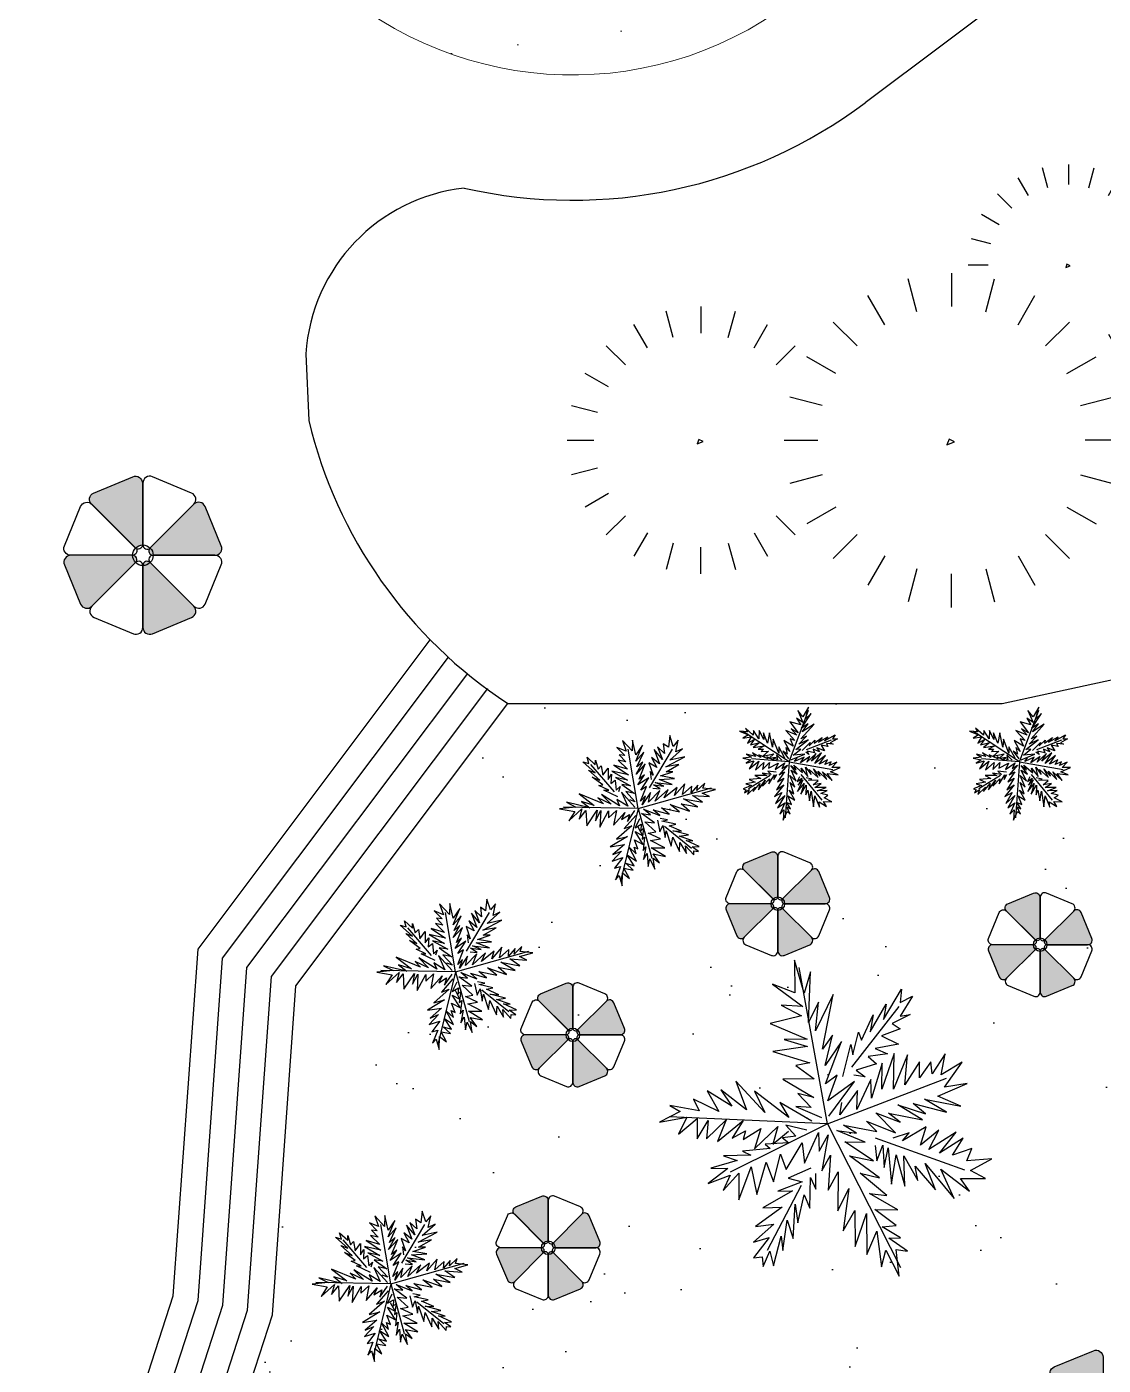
# Model space of a CAD drawing. Header units: millimetres. Extents: x 185 to 501, y 106 to 528.
# Drawn here: x 369.25 to 386.44, y 226.29 to 247.66 of the extents above; entities that cross this region are included whole.
import ezdxf

# ---------------------------------------------------------------- set-up
doc = ezdxf.new("R2010")
doc.units = ezdxf.units.MM
for name, color, linetype in [('arboles', 84, 'Continuous'), ('arena playa', 253, 'Continuous'), ('pavimento', 252, 'Continuous'), ('SITE_FURNISHINGS', 230, 'Continuous')]:
    doc.layers.add(name, color=color, linetype=linetype)
doc.layers.add('Paredes', color=141, linetype='Continuous', lineweight=9)
doc.styles.add('ATTR', font='romans.shx', dxfattribs={"width": 0.8, "height": 0.7})

# ---------------------------------------------------------------- blocks, each defined once
blk = doc.blocks.new('CLUMP1')
for p, q in [((885.4, 2257.375), (837.825, 2434.925)), ((1070.75, 2465.6), (1070.75, 2285.6)), ((1256.1, 2257.375), (1303.7, 2434.925)), ((711.55, 2187.775), (620.75, 2345.025)), ((1429.95, 2187.775), (1520.75, 2345.025)), ((562.975, 2073.4), (434.35, 2202)), ((1578.55, 2073.4), (1707.15, 2202)), ((448.45, 1924.875), (291.325, 2015.6)), ((1693.05, 1924.875), (1850.175, 2015.6)), ((374.4, 1752.2), (201.425, 1798.55)), ((1767.1, 1752.2), (1940.075, 1798.55)), ((170.75, 1565.6), (350.75, 1565.6)), ((1970.75, 1565.6), (1790.75, 1565.6)), ((20.75, 1490.6), (20.75, 1190.6)), ((-288.2, 1143.575), (-367.475, 1439.5)), ((329.7, 1143.575), (408.975, 1439.5)), ((1767.1, 1379.025), (1940.075, 1332.675)), ((-577.925, 1027.55), (-729.25, 1289.65)), ((619.425, 1027.55), (770.75, 1289.65)), ((1693.05, 1206.325), (1850.175, 1115.6)), ((-2476.4, 912.975), (-2539.825, 1149.725)), ((-2229.25, 1190.6), (-2229.25, 950.6)), ((-1982.1, 912.975), (-1918.65, 1149.725)), ((-2708.2, 820.15), (-2829.25, 1029.825)), ((-1750.3, 820.15), (-1629.25, 1029.825)), ((-825.575, 836.925), (-1039.9, 1051.275)), ((867.075, 836.925), (1081.4, 1051.275)), ((1578.55, 1057.825), (1707.15, 929.2)), ((1429.95, 943.45), (1520.75, 786.175)), ((-2906.3, 667.65), (-3077.775, 839.125)), ((-1552.2, 667.65), (-1380.725, 839.125)), ((-1016.4, 589.4), (-1278.3, 740.6)), ((1057.9, 589.4), (1319.8, 740.6)), ((-3058.975, 469.65), (-3268.475, 590.6)), ((-1139.825, 301.575), (-1428.125, 378.825)), ((1181.325, 301.575), (1469.625, 378.825)), ((-3157.725, 239.375), (-3388.35, 301.175)), ((-3429.25, -9.4), (-3189.25, -9.4)), ((-1479.25, -9.4), (-1179.25, -9.4)), ((1520.75, -9.4), (1220.75, -9.4)), ((-3157.725, -258.175), (-3388.35, -319.975)), ((-1139.825, -320.375), (-1428.125, -397.625)), ((1181.325, -320.375), (1469.625, -397.625)), ((-3058.975, -488.45), (-3268.475, -609.4)), ((-2906.3, -686.45), (-3077.775, -857.925)), ((-1552.2, -686.45), (-1380.725, -857.925)), ((-1016.4, -608.2), (-1278.3, -759.4)), ((1057.9, -608.2), (1319.8, -759.4)), ((-2708.2, -838.95), (-2829.25, -1048.625)), ((-1750.3, -838.95), (-1629.25, -1048.625)), ((-2476.4, -931.775), (-2539.825, -1168.5)), ((-1982.1, -931.775), (-1918.65, -1168.5)), ((-825.575, -855.725), (-1039.9, -1070.05)), ((867.075, -855.725), (1081.4, -1070.05)), ((-2229.25, -1209.4), (-2229.25, -969.4)), ((-577.925, -1046.35), (-729.25, -1308.425)), ((619.425, -1046.35), (770.75, -1308.425)), ((-288.2, -1162.375), (-367.475, -1458.275)), ((329.7, -1162.375), (408.975, -1458.275)), ((20.75, -1509.4), (20.75, -1209.4))]:
    blk.add_line(p, q)
for points in [[(1058.3, 1571.25), (1046.85, 1541.9), (1086.9, 1556.575)], [(0, 0), (-19.075, -48.9), (47.675, -24.45)], [(-2245.85, -1.875), (-2261.1, -41), (-2207.725, -21.425)]]:
    blk.add_lwpolyline(points, close=True)
at = {"style": 'ATTR', "width": 0.8, "flags": 9}
blk.add_attdef('ESTCODE', (0, 0), '', height=108, dxfattribs=at)

msp = doc.modelspace()

# ---------------------------------------------------------------- hatches: boundary and pattern name
for color, points in [(230, [(371.096, 240.372, 0.534511), (370.944, 240.474), (370.317, 240.214, 0.475071), (370.268, 240.051, -0.059116), (370.289, 240.035), (370.987, 239.337, -0.187719), (371.096, 239.385, 0.000562), (371.096, 239.385)]), (256, [(381.239, 234.415, 0.534511), (381.139, 234.482), (380.727, 234.311, 0.475071), (380.695, 234.203, -0.059116), (380.708, 234.193), (381.167, 233.734, -0.187719), (381.239, 233.765, 0.000562), (381.239, 233.765)]), (256, [(385.429, 233.761, 0.534511), (385.329, 233.828), (384.917, 233.657, 0.475071), (384.885, 233.549, -0.059116), (384.898, 233.539), (385.358, 233.08, -0.187719), (385.429, 233.111, 0.000562), (385.429, 233.111)]), (256, [(377.966, 232.322, 0.534511), (377.866, 232.389), (377.454, 232.218, 0.475071), (377.421, 232.111, -0.059116), (377.435, 232.1), (377.894, 231.641, -0.187719), (377.966, 231.673, 0.000562), (377.966, 231.673)]), (256, [(377.573, 228.921, 0.534511), (377.473, 228.988), (377.061, 228.817, 0.475071), (377.029, 228.71, -0.059116), (377.042, 228.699), (377.501, 228.24, -0.187719), (377.573, 228.272, 0.000562), (377.573, 228.272)]), (5, [(386.438, 226.419, 0.534511), (386.286, 226.52), (385.659, 226.261, 0.475071), (385.61, 226.097, -0.059116), (385.63, 226.081), (386.328, 225.383, -0.187719), (386.438, 225.431, 0.000562), (386.438, 225.431)])]:
    msp.add_hatch(color=color).paths.add_polyline_path(points)
h = msp.add_hatch(color=230)
edge = h.paths.add_edge_path()
edge.add_arc((371.268, 239.288), 0.0682, 135, 270)
edge.add_line((371.268, 239.22), (372.255, 239.22))
edge.add_arc((372.255, 239.33), 0.11, 270, 382.5)
edge.add_line((372.356, 239.372), (372.097, 239.999))
edge.add_arc((371.995, 239.957), 0.11, 22.5, 135)
edge.add_line((371.918, 240.035), (371.219, 239.337))
edge = h.paths.add_edge_path()
edge.add_arc((371.171, 239.056), 0.0682, 45, 180)
edge.add_line((371.103, 239.056), (371.103, 238.069))
edge.add_arc((371.213, 238.069), 0.11, 180, 292.5)
edge.add_line((371.255, 237.967), (371.882, 238.227))
edge.add_arc((371.84, 238.328), 0.11, 292.5, 405)
edge.add_line((371.918, 238.406), (371.219, 239.104))
edge = h.paths.add_edge_path()
edge.add_arc((370.211, 238.484), 0.11, 202.5, 315)
edge.add_line((370.289, 238.406), (370.987, 239.104))
edge.add_arc((370.939, 239.152), 0.0682, 315, 450)
edge.add_line((370.939, 239.22), (369.951, 239.22))
edge.add_arc((369.951, 239.11), 0.11, 90, 202.5)
edge.add_line((369.85, 239.068), (370.109, 238.442))
h = msp.add_hatch(color=256)
edge = h.paths.add_edge_path()
edge.add_arc((381.352, 233.702), 0.0448, 135, 270)
edge.add_line((381.352, 233.657), (382.002, 233.657))
edge.add_arc((382.002, 233.729), 0.0723, 270, 382.5)
edge.add_line((382.069, 233.757), (381.898, 234.169))
edge.add_arc((381.831, 234.142), 0.0723, 22.5, 135)
edge.add_line((381.78, 234.193), (381.321, 233.734))
edge = h.paths.add_edge_path()
edge.add_arc((381.289, 233.549), 0.0448, 45, 180)
edge.add_line((381.244, 233.549), (381.244, 232.899))
edge.add_arc((381.316, 232.899), 0.0723, 180, 292.5)
edge.add_line((381.344, 232.833), (381.756, 233.003))
edge.add_arc((381.729, 233.07), 0.0723, 292.5, 405)
edge.add_line((381.78, 233.121), (381.321, 233.581))
edge = h.paths.add_edge_path()
edge.add_arc((380.657, 233.173), 0.0723, 202.5, 315)
edge.add_line((380.708, 233.121), (381.167, 233.581))
edge.add_arc((381.136, 233.612), 0.0448, 315, 450)
edge.add_line((381.136, 233.657), (380.486, 233.657))
edge.add_arc((380.486, 233.585), 0.0723, 90, 202.5)
edge.add_line((380.42, 233.557), (380.59, 233.145))
h = msp.add_hatch(color=256)
edge = h.paths.add_edge_path()
edge.add_arc((385.542, 233.048), 0.0448, 135, 270)
edge.add_line((385.542, 233.003), (386.192, 233.003))
edge.add_arc((386.192, 233.075), 0.0723, 270, 382.5)
edge.add_line((386.259, 233.103), (386.088, 233.515))
edge.add_arc((386.021, 233.488), 0.0723, 22.5, 135)
edge.add_line((385.97, 233.539), (385.511, 233.08))
edge = h.paths.add_edge_path()
edge.add_arc((385.479, 232.895), 0.0448, 45, 180)
edge.add_line((385.434, 232.895), (385.434, 232.245))
edge.add_arc((385.506, 232.245), 0.0723, 180, 292.5)
edge.add_line((385.534, 232.179), (385.946, 232.349))
edge.add_arc((385.919, 232.416), 0.0723, 292.5, 405)
edge.add_line((385.97, 232.467), (385.511, 232.927))
edge = h.paths.add_edge_path()
edge.add_arc((384.847, 232.519), 0.0723, 202.5, 315)
edge.add_line((384.898, 232.467), (385.358, 232.927))
edge.add_arc((385.326, 232.958), 0.0448, 315, 450)
edge.add_line((385.326, 233.003), (384.676, 233.003))
edge.add_arc((384.676, 232.931), 0.0723, 90, 202.5)
edge.add_line((384.61, 232.903), (384.78, 232.491))
h = msp.add_hatch(color=256)
edge = h.paths.add_edge_path()
edge.add_arc((378.079, 231.609), 0.0448, 135, 270)
edge.add_line((378.079, 231.564), (378.728, 231.564))
edge.add_arc((378.728, 231.637), 0.0723, 270, 382.5)
edge.add_line((378.795, 231.664), (378.624, 232.077))
edge.add_arc((378.557, 232.049), 0.0723, 22.5, 135)
edge.add_line((378.506, 232.1), (378.047, 231.641))
edge = h.paths.add_edge_path()
edge.add_arc((378.015, 231.456), 0.0448, 45, 180)
edge.add_line((377.97, 231.456), (377.97, 230.807))
edge.add_arc((378.043, 230.807), 0.0723, 180, 292.5)
edge.add_line((378.07, 230.74), (378.483, 230.911))
edge.add_arc((378.455, 230.978), 0.0723, 292.5, 405)
edge.add_line((378.506, 231.029), (378.047, 231.488))
edge = h.paths.add_edge_path()
edge.add_arc((377.384, 231.08), 0.0723, 202.5, 315)
edge.add_line((377.435, 231.029), (377.894, 231.488))
edge.add_arc((377.862, 231.52), 0.0448, 315, 450)
edge.add_line((377.862, 231.564), (377.213, 231.564))
edge.add_arc((377.213, 231.492), 0.0723, 90, 202.5)
edge.add_line((377.146, 231.464), (377.317, 231.052))
h = msp.add_hatch(color=256)
edge = h.paths.add_edge_path()
edge.add_arc((377.686, 228.209), 0.0448, 135, 270)
edge.add_line((377.686, 228.164), (378.335, 228.164))
edge.add_arc((378.335, 228.236), 0.0723, 270, 382.5)
edge.add_line((378.402, 228.264), (378.231, 228.676))
edge.add_arc((378.165, 228.648), 0.0723, 22.5, 135)
edge.add_line((378.113, 228.699), (377.654, 228.24))
edge = h.paths.add_edge_path()
edge.add_arc((377.622, 228.055), 0.0448, 45, 180)
edge.add_line((377.578, 228.055), (377.578, 227.406))
edge.add_arc((377.65, 227.406), 0.0723, 180, 292.5)
edge.add_line((377.678, 227.339), (378.09, 227.51))
edge.add_arc((378.062, 227.577), 0.0723, 292.5, 405)
edge.add_line((378.113, 227.628), (377.654, 228.087))
edge = h.paths.add_edge_path()
edge.add_arc((376.991, 227.679), 0.0723, 202.5, 315)
edge.add_line((377.042, 227.628), (377.501, 228.087))
edge.add_arc((377.469, 228.119), 0.0448, 315, 450)
edge.add_line((377.469, 228.164), (376.82, 228.164))
edge.add_arc((376.82, 228.091), 0.0723, 90, 202.5)
edge.add_line((376.753, 228.064), (376.924, 227.651))
at = {"layer": 'arena playa'}
h = msp.add_hatch(dxfattribs=at)
h.set_pattern_fill('AR-SAND', color=256, scale=0.07, style=0)
h.set_pattern_definition([(37.5, (-1998.5492, 57.1), (-0.1120022, 3.4258927), [0, -2.70256, 0, -3.0226, 0, -2.88925]), (7.5, (-1998.5492, 57.1), (3.146663, 5.017776), [0, -1.45796, 0, -2.43586, 0, -0.93345]), (327.5, (-2000.7362, 57.1), (5.5369466, 0.0100603), [0, -0.889, 0, -3.2004, 0, -4.1783]), (317.5, (-2000.736, 57.1), (5.344895, 1.560505), [0, -0.4445, 0, -2.09804, 0, -2.4003])])
h.paths.add_polyline_path([(384.825, 236.855), (376.93, 236.855), (373.547, 232.348), (373.171, 227.091), (370.915, 220.143), (374.675, 215.449), (378.998, 203.807), (384.638, 202.117), (392.345, 206.248), (394.6, 210.942), (399.112, 213.383), (408.323, 211.881), (415.09, 216.012), (416.782, 220.143), (412.082, 227.278), (410.767, 232.724), (410.579, 238.732), (405.691, 245.868), (397.796, 247.558), (391.969, 245.68), (391.781, 238.357)])
at = {"layer": 'Paredes'}
h = msp.add_hatch(dxfattribs=at)
h.set_pattern_fill('AR-SAND', color=256, scale=0.08, style=0)
h.set_pattern_definition([(37.5, (-1937.9465, 84.6386), (-0.1280025, 3.915306), [0, -3.08864, 0, -3.4544, 0, -3.302]), (7.5, (-1937.9465, 84.6386), (3.596186, 5.734601), [0, -1.66624, 0, -2.78384, 0, -1.0668]), (327.5, (-1940.446, 84.6386), (6.327939, 0.0114975), [0, -1.016, 0, -3.6576, 0, -4.7752]), (317.5, (-1940.446, 84.6386), (6.108452, 1.783435), [0, -0.508, 0, -2.39776, 0, -2.7432])])
edge = h.paths.add_edge_path()
edge.add_arc((377.964, 252.689), 5.8, 143.1271, 306.8394)
edge.add_line((381.442, 248.047), (389.397, 254.007))
edge.add_line((389.397, 254.007), (387.627, 256.37))
edge.add_line((387.627, 256.37), (386.826, 255.77))
edge.add_line((386.826, 255.77), (386.227, 256.57))
edge.add_line((386.227, 256.57), (387.027, 257.17))
edge.add_line((387.027, 257.17), (386.727, 257.57))
edge.add_line((386.727, 257.57), (385.927, 256.971))
edge.add_line((385.927, 256.971), (385.327, 257.771))
edge.add_line((385.327, 257.771), (388.529, 260.169))
edge.add_line((388.529, 260.169), (388.016, 260.853))
edge.add_spline(control_points=[(388.016, 260.853), (387.996, 260.832), (387.976, 260.81), (387.792, 260.618), (387.613, 260.453), (387.312, 260.227), (387.206, 260.156), (386.984, 260.023), (386.864, 259.96), (386.607, 259.846), (386.473, 259.798), (386.328, 259.751), (386.31, 259.745), (386.293, 259.74)], knot_values=[0.417134, 0.417134, 0.417134, 0.417134, 0.489921, 0.489921, 1.064753, 1.064753, 1.35217, 1.35217, 1.639586, 1.639586, 1.972838, 1.972838, 2.017805, 2.017805, 2.017805, 2.017805], degree=3, periodic=0)
edge.add_line((386.293, 259.74), (384.519, 258.41))
edge.add_line((384.519, 258.41), (383.919, 259.211))
edge.add_line((383.919, 259.211), (384.651, 259.759))
edge.add_arc((385.413, 261.019), 1.472, 170.4882, 238.8353, ccw=False)
edge.add_line((383.961, 261.262), (383.13, 262.372))
edge.add_line((383.13, 262.372), (382.33, 261.772))
edge.add_line((382.33, 261.772), (381.13, 263.373))
edge.add_line((381.13, 263.373), (381.931, 263.973))
edge.add_line((381.931, 263.973), (379.261, 267.536))
edge.add_line((379.261, 267.536), (373.689, 263.361))
edge.add_arc((376.496, 259.614), 4.682, 126.8394, 227.3545)

# ---------------------------------------------------------------- linework, layer by layer
at = {"layer": 'arboles', "linetype": 'Continuous'}
for p, q in [((381.425, 235.923), (381.735, 236.747)), ((385.102, 235.923), (385.413, 236.747)), ((381.425, 235.923), (380.69, 236.407)), ((385.102, 235.923), (384.367, 236.407)), ((381.702, 236.122), (382.102, 236.276)), ((385.379, 236.122), (385.779, 236.276)), ((379.016, 235.178), (378.855, 236.126)), ((379.192, 235.509), (379.56, 236.124)), ((381.425, 235.923), (380.822, 235.969)), ((381.425, 235.923), (381.362, 235.029)), ((381.425, 235.923), (382.123, 235.799)), ((385.102, 235.923), (384.499, 235.969)), ((385.102, 235.923), (385.039, 235.029)), ((385.102, 235.923), (385.8, 235.799)), ((378.635, 235.442), (378.255, 235.882)), ((381.611, 235.719), (381.946, 235.311)), ((385.288, 235.719), (385.624, 235.311)), ((379.016, 235.178), (380.187, 235.506)), ((381.123, 235.703), (380.775, 235.491)), ((384.8, 235.703), (384.452, 235.491)), ((379.016, 235.178), (377.821, 235.198)), ((379.016, 235.178), (378.733, 234.018)), ((379.016, 235.178), (379.232, 234.387)), ((379.435, 234.893), (379.866, 234.545)), ((376.097, 232.569), (375.936, 233.517)), ((376.272, 232.9), (376.64, 233.515)), ((375.715, 232.832), (375.335, 233.273)), ((376.097, 232.569), (377.267, 232.897)), ((376.097, 232.569), (374.901, 232.589)), ((376.097, 232.569), (375.814, 231.408)), ((376.097, 232.569), (376.313, 231.777)), ((382.036, 230.145), (381.584, 232.637)), ((376.515, 232.283), (376.946, 231.936)), ((382.426, 231.046), (383.184, 232.018)), ((382.036, 230.145), (383.94, 230.872)), ((382.036, 230.145), (379.508, 230.253)), ((382.036, 230.145), (380.481, 229.369)), ((382.036, 230.145), (383.203, 227.849)), ((382.797, 229.917), (384.227, 229.407)), ((381.616, 229.157), (381.072, 228.119)), ((375.062, 227.587), (374.901, 228.536)), ((375.238, 227.918), (375.606, 228.533)), ((374.681, 227.851), (374.301, 228.292)), ((375.062, 227.587), (376.233, 227.916)), ((375.062, 227.587), (373.867, 227.608)), ((375.062, 227.587), (374.779, 226.427)), ((375.062, 227.587), (375.278, 226.796)), ((375.481, 227.302), (375.911, 226.954))]:
    msp.add_line(p, q, dxfattribs=at)
at = {"layer": 'arboles', "linetype": 'Continuous', "flags": 128}
for points in [[(381.453, 235.955), (381.674, 236.046), (381.491, 236.031), (381.609, 236.127), (381.529, 236.119), (381.726, 236.275), (381.579, 236.207), (381.702, 236.33), (381.614, 236.292), (381.822, 236.522), (381.633, 236.399), (381.729, 236.527), (381.623, 236.459), (381.778, 236.695), (381.686, 236.61), (381.734, 236.796), (381.642, 236.639), (381.562, 236.744), (381.642, 236.55), (381.541, 236.62), (381.609, 236.511), (381.437, 236.563), (381.57, 236.383), (381.458, 236.448), (381.549, 236.347), (381.37, 236.423), (381.515, 236.262), (381.439, 236.291), (381.489, 236.174), (381.338, 236.262), (381.434, 236.087), (381.37, 236.152), (381.393, 236.046), (381.323, 236.095), (381.414, 235.969)], [(385.131, 235.955), (385.351, 236.046), (385.168, 236.031), (385.287, 236.127), (385.206, 236.119), (385.403, 236.275), (385.257, 236.207), (385.379, 236.33), (385.291, 236.292), (385.499, 236.522), (385.31, 236.399), (385.406, 236.527), (385.301, 236.459), (385.455, 236.695), (385.364, 236.61), (385.411, 236.796), (385.32, 236.639), (385.239, 236.744), (385.32, 236.55), (385.219, 236.62), (385.287, 236.511), (385.115, 236.563), (385.247, 236.383), (385.135, 236.448), (385.227, 236.347), (385.047, 236.423), (385.192, 236.262), (385.117, 236.291), (385.167, 236.174), (385.016, 236.262), (385.112, 236.087), (385.047, 236.152), (385.071, 236.046), (385, 236.095), (385.091, 235.969)], [(381.357, 235.979), (381.258, 236.16), (381.258, 236.062), (381.17, 236.286), (381.159, 236.155), (381.11, 236.387), (381.078, 236.22), (381.014, 236.388), (381.019, 236.28), (380.945, 236.423), (380.941, 236.291), (380.856, 236.423), (380.85, 236.35), (380.726, 236.459), (380.757, 236.402), (380.63, 236.41), (380.773, 236.355), (380.685, 236.298), (380.819, 236.319), (380.76, 236.223), (380.866, 236.278), (380.806, 236.196), (380.954, 236.231), (380.85, 236.152), (381.031, 236.179), (380.929, 236.127), (381.014, 236.124), (380.978, 236.087), (381.094, 236.091), (381.006, 236.012), (381.181, 236.051), (381.105, 235.982), (381.217, 235.999)], [(381.633, 236.103), (381.762, 236.232), (381.743, 236.179), (381.834, 236.27), (381.825, 236.223), (381.954, 236.311), (381.891, 236.239), (382.045, 236.324), (381.99, 236.259), (382.162, 236.352), (382.118, 236.292), (382.195, 236.287), (382.078, 236.228), (382.13, 236.207), (382.019, 236.215), (382.042, 236.166), (381.934, 236.187), (381.99, 236.098), (381.866, 236.144), (381.91, 236.084), (381.811, 236.127), (381.83, 236.067), (381.713, 236.095), (381.738, 236.039), (381.689, 236.078)], [(385.035, 235.979), (384.935, 236.16), (384.935, 236.062), (384.847, 236.286), (384.836, 236.155), (384.787, 236.387), (384.756, 236.22), (384.691, 236.388), (384.696, 236.28), (384.622, 236.423), (384.619, 236.291), (384.534, 236.423), (384.528, 236.35), (384.403, 236.459), (384.435, 236.402), (384.307, 236.41), (384.45, 236.355), (384.362, 236.298), (384.496, 236.319), (384.438, 236.223), (384.543, 236.278), (384.483, 236.196), (384.631, 236.231), (384.528, 236.152), (384.709, 236.179), (384.606, 236.127), (384.691, 236.124), (384.655, 236.087), (384.772, 236.091), (384.683, 236.012), (384.858, 236.051), (384.783, 235.982), (384.894, 235.999)], [(385.31, 236.103), (385.439, 236.232), (385.42, 236.179), (385.512, 236.27), (385.502, 236.223), (385.631, 236.311), (385.568, 236.239), (385.723, 236.324), (385.668, 236.259), (385.839, 236.352), (385.795, 236.292), (385.872, 236.287), (385.756, 236.228), (385.808, 236.207), (385.696, 236.215), (385.72, 236.166), (385.611, 236.187), (385.668, 236.098), (385.543, 236.144), (385.587, 236.084), (385.488, 236.127), (385.507, 236.067), (385.391, 236.095), (385.416, 236.039), (385.367, 236.078)], [(379.035, 235.015), (378.965, 234.868), (379.063, 234.925), (379.055, 234.825), (379.1, 234.864), (379.077, 234.687), (379.116, 234.719), (379.093, 234.509), (379.137, 234.566), (379.1, 234.362), (379.155, 234.457), (379.174, 234.25), (379.2, 234.375), (379.282, 234.209), (379.254, 234.383), (379.356, 234.308), (379.253, 234.451), (379.448, 234.412), (379.223, 234.551), (379.437, 234.551), (379.211, 234.667), (379.368, 234.694), (379.174, 234.786), (379.294, 234.806), (379.121, 234.964), (379.276, 234.951), (379.068, 235.1), (379.208, 235.077), (379.101, 235.168), (379.357, 235.067), (379.255, 235.155), (379.509, 235.085), (379.387, 235.186), (379.676, 235.126), (379.526, 235.241), (379.831, 235.136), (379.699, 235.252), (379.966, 235.203), (379.738, 235.334), (380.042, 235.277), (379.883, 235.386), (380.155, 235.368), (380.037, 235.423), (380.25, 235.483), (380.048, 235.502), (380.076, 235.582), (379.953, 235.463), (379.967, 235.55), (379.86, 235.43), (379.87, 235.536), (379.72, 235.403), (379.757, 235.573), (379.595, 235.385), (379.634, 235.511), (379.429, 235.347), (379.494, 235.483), (379.287, 235.294), (379.358, 235.464), (379.177, 235.279), (379.208, 235.431), (379.08, 235.238), (379.13, 235.378), (379.05, 235.295), (379.145, 235.531), (379.056, 235.47), (379.183, 235.667), (379.008, 235.553), (379.113, 235.717), (379.029, 235.646), (379.127, 235.888), (378.98, 235.726), (379.087, 235.917), (378.994, 235.84), (379.105, 236.075), (378.977, 235.932), (379.083, 236.189), (378.976, 236.036), (378.924, 236.271), (378.918, 236.097), (378.761, 236.265), (378.822, 236.092), (378.674, 236.152), (378.801, 236.025), (378.711, 236.034), (378.814, 235.925), (378.694, 235.949), (378.842, 235.808), (378.624, 235.871), (378.859, 235.717), (378.595, 235.775), (378.842, 235.631), (378.65, 235.672), (378.892, 235.541), (378.753, 235.563), (378.955, 235.418), (378.816, 235.45), (378.968, 235.284), (378.88, 235.316)], [(379.247, 235.5), (379.363, 235.489), (379.257, 235.555), (379.424, 235.533), (379.285, 235.592), (379.558, 235.563), (379.347, 235.64), (379.593, 235.657), (379.368, 235.697), (379.569, 235.762), (379.459, 235.764), (379.665, 235.88), (379.454, 235.843), (379.757, 236.004), (379.52, 235.949), (379.723, 236.13), (379.616, 236.081), (379.654, 236.267), (379.574, 236.168), (379.519, 236.341), (379.497, 236.154), (379.413, 236.21), (379.434, 236.056), (379.322, 236.16), (379.4, 235.962), (379.269, 236.118), (379.355, 235.89), (379.227, 235.994), (379.312, 235.833), (379.185, 235.904), (379.252, 235.708), (379.204, 235.768), (379.22, 235.64)], [(378.691, 235.362), (378.467, 235.468), (378.544, 235.468), (378.385, 235.543), (378.45, 235.553), (378.278, 235.677), (378.4, 235.63), (378.221, 235.788), (378.328, 235.747), (378.131, 235.924), (378.228, 235.895), (378.199, 235.996), (378.328, 235.874), (378.331, 235.95), (378.372, 235.804), (378.423, 235.856), (378.447, 235.708), (378.534, 235.821), (378.532, 235.641), (378.588, 235.725), (378.579, 235.578), (378.647, 235.63), (378.664, 235.468), (378.725, 235.526), (378.697, 235.446)], [(381.307, 235.95), (381.222, 236.035), (381.238, 235.954), (381.17, 235.984), (381.186, 235.943), (381.069, 236.002), (381.082, 235.968), (380.941, 236.035), (380.97, 235.991), (380.838, 236.067), (380.89, 236.006), (380.741, 236.043), (380.822, 235.995), (380.686, 235.979), (380.814, 235.955), (380.737, 235.903), (380.861, 235.939), (380.786, 235.813), (380.938, 235.935), (380.885, 235.787), (381.022, 235.914), (381.001, 235.799), (381.113, 235.911), (381.097, 235.823), (381.25, 235.903), (381.203, 235.799), (381.357, 235.906), (381.307, 235.815), (381.397, 235.867), (381.263, 235.714), (381.349, 235.763), (381.238, 235.604), (381.338, 235.664), (381.225, 235.478), (381.341, 235.554), (381.193, 235.368), (381.307, 235.431), (381.206, 235.258), (381.354, 235.384), (381.239, 235.187), (381.354, 235.27), (381.274, 235.086), (381.341, 235.154), (381.33, 234.991), (381.393, 235.127), (381.442, 235.088), (381.39, 235.202), (381.447, 235.171), (381.39, 235.275), (381.461, 235.242), (381.406, 235.379), (381.515, 235.311), (381.425, 235.47), (381.502, 235.412), (381.439, 235.595), (381.518, 235.516), (381.438, 235.706), (381.538, 235.615), (381.455, 235.787), (381.552, 235.727), (381.45, 235.864), (381.535, 235.795), (381.497, 235.87), (381.637, 235.746), (381.617, 235.823), (381.723, 235.686), (381.686, 235.835), (381.774, 235.722), (381.746, 235.798), (381.889, 235.67), (381.814, 235.812), (381.919, 235.691), (381.889, 235.774), (382.025, 235.639), (381.957, 235.763), (382.11, 235.626), (382.03, 235.738), (382.206, 235.716), (382.086, 235.763), (382.242, 235.831), (382.107, 235.831), (382.185, 235.919), (382.066, 235.862), (382.094, 235.922), (381.993, 235.878), (382.039, 235.955), (381.905, 235.887), (382.003, 236.023), (381.837, 235.898), (381.943, 236.067), (381.782, 235.932), (381.858, 236.054), (381.707, 235.919), (381.757, 236.01), (381.606, 235.906), (381.663, 235.995), (381.51, 235.93), (381.554, 235.984)], [(384.984, 235.95), (384.899, 236.035), (384.915, 235.954), (384.847, 235.984), (384.863, 235.943), (384.746, 236.002), (384.759, 235.968), (384.619, 236.035), (384.647, 235.991), (384.515, 236.067), (384.567, 236.006), (384.419, 236.043), (384.499, 235.995), (384.364, 235.979), (384.491, 235.955), (384.414, 235.903), (384.539, 235.939), (384.463, 235.813), (384.616, 235.935), (384.562, 235.787), (384.699, 235.914), (384.679, 235.799), (384.791, 235.911), (384.775, 235.823), (384.928, 235.903), (384.88, 235.799), (385.035, 235.906), (384.984, 235.815), (385.074, 235.867), (384.94, 235.714), (385.027, 235.763), (384.915, 235.604), (385.016, 235.664), (384.902, 235.478), (385.019, 235.554), (384.871, 235.368), (384.984, 235.431), (384.883, 235.258), (385.031, 235.384), (384.917, 235.187), (385.031, 235.27), (384.951, 235.086), (385.019, 235.154), (385.008, 234.991), (385.071, 235.127), (385.12, 235.088), (385.068, 235.202), (385.124, 235.171), (385.068, 235.275), (385.139, 235.242), (385.083, 235.379), (385.192, 235.311), (385.102, 235.47), (385.18, 235.412), (385.117, 235.595), (385.195, 235.516), (385.115, 235.706), (385.216, 235.615), (385.132, 235.787), (385.23, 235.727), (385.128, 235.864), (385.213, 235.795), (385.175, 235.87), (385.315, 235.746), (385.294, 235.823), (385.4, 235.686), (385.364, 235.835), (385.452, 235.722), (385.424, 235.798), (385.567, 235.67), (385.491, 235.812), (385.597, 235.691), (385.567, 235.774), (385.702, 235.639), (385.635, 235.763), (385.787, 235.626), (385.707, 235.738), (385.883, 235.716), (385.764, 235.763), (385.92, 235.831), (385.784, 235.831), (385.863, 235.919), (385.743, 235.862), (385.772, 235.922), (385.671, 235.878), (385.716, 235.955), (385.583, 235.887), (385.68, 236.023), (385.515, 235.898), (385.62, 236.067), (385.46, 235.932), (385.535, 236.054), (385.384, 235.919), (385.435, 236.01), (385.283, 235.906), (385.34, 235.995), (385.187, 235.93), (385.231, 235.984)], [(381.219, 235.758), (381.082, 235.776), (381.138, 235.719), (380.995, 235.743), (381.066, 235.703), (380.877, 235.706), (380.97, 235.654), (380.787, 235.639), (380.882, 235.598), (380.734, 235.569), (380.822, 235.547), (380.69, 235.494), (380.734, 235.475), (380.71, 235.426), (380.786, 235.48), (380.762, 235.399), (380.882, 235.519), (380.85, 235.447), (380.957, 235.579), (380.934, 235.473), (381.041, 235.631), (381.001, 235.535), (381.11, 235.65), (381.101, 235.571), (381.19, 235.714), (381.182, 235.643), (381.227, 235.719)], [(384.896, 235.758), (384.759, 235.776), (384.816, 235.719), (384.672, 235.743), (384.743, 235.703), (384.554, 235.706), (384.647, 235.654), (384.465, 235.639), (384.559, 235.598), (384.411, 235.569), (384.499, 235.547), (384.367, 235.494), (384.411, 235.475), (384.387, 235.426), (384.463, 235.48), (384.439, 235.399), (384.559, 235.519), (384.528, 235.447), (384.635, 235.579), (384.611, 235.473), (384.718, 235.631), (384.679, 235.535), (384.787, 235.65), (384.778, 235.571), (384.868, 235.714), (384.86, 235.643), (384.904, 235.719)], [(381.59, 235.683), (381.554, 235.606), (381.626, 235.662), (381.57, 235.552), (381.645, 235.634), (381.557, 235.451), (381.663, 235.579), (381.614, 235.404), (381.697, 235.55), (381.693, 235.395), (381.721, 235.47), (381.751, 235.299), (381.778, 235.454), (381.814, 235.204), (381.834, 235.382), (381.91, 235.196), (381.902, 235.283), (382.022, 235.21), (381.973, 235.291), (382.107, 235.286), (381.982, 235.347), (382.042, 235.391), (381.93, 235.415), (382.03, 235.467), (381.874, 235.462), (382.014, 235.514), (381.834, 235.511), (381.938, 235.574), (381.806, 235.555), (381.886, 235.626), (381.734, 235.628), (381.787, 235.647), (381.694, 235.667)], [(385.268, 235.683), (385.231, 235.606), (385.304, 235.662), (385.247, 235.552), (385.323, 235.634), (385.235, 235.451), (385.34, 235.579), (385.291, 235.404), (385.375, 235.55), (385.37, 235.395), (385.398, 235.47), (385.428, 235.299), (385.455, 235.454), (385.491, 235.204), (385.512, 235.382), (385.587, 235.196), (385.579, 235.283), (385.699, 235.21), (385.65, 235.291), (385.784, 235.286), (385.66, 235.347), (385.72, 235.391), (385.608, 235.415), (385.707, 235.467), (385.551, 235.462), (385.691, 235.514), (385.512, 235.511), (385.616, 235.574), (385.483, 235.555), (385.564, 235.626), (385.411, 235.628), (385.465, 235.647), (385.372, 235.667)], [(378.962, 235.2), (378.745, 235.44), (378.848, 235.214), (378.671, 235.321), (378.718, 235.222), (378.429, 235.402), (378.582, 235.246), (378.369, 235.347), (378.458, 235.251), (378.069, 235.412), (378.313, 235.227), (378.106, 235.291), (378.24, 235.187), (377.868, 235.276), (378.018, 235.199), (377.759, 235.174), (378.002, 235.129), (377.904, 234.978), (378.115, 235.17), (378.073, 235.009), (378.18, 235.145), (378.192, 234.902), (378.361, 235.153), (378.33, 234.981), (378.417, 235.144), (378.402, 234.88), (378.542, 235.138), (378.54, 235.029), (378.666, 235.146), (378.622, 234.913), (378.802, 235.115), (378.749, 235.003), (378.873, 235.082), (378.843, 234.969), (378.962, 235.143)], [(378.976, 235.066), (378.79, 234.857), (378.914, 234.902), (378.669, 234.687), (378.841, 234.732), (378.567, 234.564), (378.795, 234.6), (378.609, 234.441), (378.746, 234.496), (378.597, 234.336), (378.767, 234.393), (378.637, 234.224), (378.732, 234.249), (378.65, 234.04), (378.708, 234.106), (378.757, 233.94), (378.762, 234.148), (378.874, 234.061), (378.787, 234.223), (378.936, 234.192), (378.818, 234.302), (378.95, 234.263), (378.838, 234.436), (378.986, 234.339), (378.869, 234.559), (378.982, 234.452), (378.947, 234.562), (379.01, 234.532), (378.953, 234.679), (379.094, 234.603), (378.964, 234.808), (379.087, 234.743), (379.014, 234.878)], [(379.321, 234.99), (379.361, 234.807), (379.408, 234.905), (379.443, 234.712), (379.461, 234.82), (379.543, 234.577), (379.567, 234.72), (379.671, 234.493), (379.68, 234.633), (379.784, 234.457), (379.772, 234.579), (379.9, 234.435), (379.904, 234.5), (379.978, 234.492), (379.875, 234.564), (379.988, 234.571), (379.78, 234.669), (379.887, 234.662), (379.669, 234.738), (379.815, 234.756), (379.565, 234.821), (379.706, 234.815), (379.509, 234.901), (379.614, 234.925), (379.39, 234.974), (379.484, 234.996), (379.367, 235.018)], [(376.115, 232.406), (376.045, 232.258), (376.143, 232.316), (376.136, 232.215), (376.181, 232.254), (376.157, 232.078), (376.196, 232.11), (376.173, 231.9), (376.217, 231.956), (376.181, 231.753), (376.235, 231.847), (376.255, 231.641), (376.28, 231.766), (376.362, 231.6), (376.334, 231.774), (376.436, 231.699), (376.333, 231.841), (376.528, 231.802), (376.304, 231.942), (376.517, 231.941), (376.292, 232.058), (376.448, 232.084), (376.254, 232.176), (376.374, 232.196), (376.201, 232.355), (376.356, 232.342), (376.148, 232.49), (376.288, 232.467), (376.181, 232.558), (376.437, 232.457), (376.335, 232.546), (376.59, 232.475), (376.467, 232.577), (376.756, 232.517), (376.606, 232.631), (376.911, 232.527), (376.779, 232.643), (377.047, 232.593), (376.818, 232.725), (377.122, 232.668), (376.963, 232.777), (377.235, 232.758), (377.118, 232.814), (377.33, 232.874), (377.128, 232.893), (377.156, 232.973), (377.033, 232.854), (377.047, 232.941), (376.94, 232.821), (376.95, 232.927), (376.8, 232.793), (376.837, 232.963), (376.675, 232.776), (376.714, 232.901), (376.51, 232.737), (376.574, 232.874), (376.367, 232.684), (376.438, 232.855), (376.257, 232.67), (376.289, 232.822), (376.16, 232.628), (376.21, 232.769), (376.131, 232.686), (376.226, 232.922), (376.136, 232.86), (376.263, 233.058), (376.089, 232.943), (376.193, 233.108), (376.11, 233.037), (376.207, 233.278), (376.061, 233.117), (376.167, 233.307), (376.074, 233.231), (376.186, 233.466), (376.058, 233.322), (376.163, 233.58), (376.057, 233.426), (376.004, 233.662), (375.999, 233.487), (375.841, 233.655), (375.903, 233.482), (375.754, 233.543), (375.881, 233.416), (375.792, 233.425), (375.894, 233.316), (375.775, 233.339), (375.922, 233.199), (375.705, 233.262), (375.939, 233.107), (375.676, 233.165), (375.922, 233.022), (375.731, 233.062), (375.973, 232.931), (375.833, 232.954), (376.035, 232.808), (375.896, 232.84), (376.049, 232.674), (375.96, 232.706)], [(376.328, 232.89), (376.443, 232.879), (376.337, 232.946), (376.504, 232.924), (376.365, 232.983), (376.639, 232.954), (376.427, 233.03), (376.673, 233.048), (376.448, 233.087), (376.649, 233.153), (376.54, 233.154), (376.745, 233.271), (376.534, 233.234), (376.837, 233.395), (376.601, 233.339), (376.803, 233.521), (376.696, 233.471), (376.734, 233.657), (376.654, 233.558), (376.599, 233.731), (376.577, 233.544), (376.494, 233.601), (376.514, 233.447), (376.403, 233.55), (376.48, 233.353), (376.35, 233.508), (376.436, 233.28), (376.308, 233.384), (376.392, 233.224), (376.265, 233.294), (376.333, 233.098), (376.284, 233.158), (376.3, 233.03)], [(375.771, 232.752), (375.547, 232.858), (375.624, 232.859), (375.466, 232.934), (375.53, 232.943), (375.359, 233.068), (375.48, 233.02), (375.301, 233.179), (375.409, 233.138), (375.211, 233.315), (375.308, 233.286), (375.279, 233.386), (375.409, 233.265), (375.411, 233.341), (375.452, 233.194), (375.504, 233.247), (375.527, 233.098), (375.614, 233.211), (375.612, 233.031), (375.669, 233.115), (375.66, 232.969), (375.727, 233.02), (375.744, 232.859), (375.805, 232.917), (375.777, 232.836)], [(376.042, 232.591), (375.825, 232.831), (375.928, 232.604), (375.752, 232.711), (375.798, 232.612), (375.509, 232.793), (375.663, 232.636), (375.45, 232.737), (375.538, 232.642), (375.15, 232.802), (375.393, 232.617), (375.186, 232.682), (375.321, 232.578), (374.948, 232.667), (375.099, 232.589), (374.84, 232.565), (375.083, 232.52), (374.984, 232.369), (375.195, 232.56), (375.153, 232.4), (375.261, 232.536), (375.273, 232.293), (375.442, 232.544), (375.41, 232.371), (375.497, 232.534), (375.483, 232.27), (375.622, 232.529), (375.62, 232.419), (375.746, 232.537), (375.702, 232.303), (375.882, 232.506), (375.829, 232.394), (375.953, 232.472), (375.923, 232.359), (376.042, 232.534)], [(382.059, 230.267), (382.468, 230.818), (382.041, 230.509), (382.19, 230.921), (382.004, 230.783), (382.259, 231.458), (381.998, 231.075), (382.119, 231.559), (381.957, 231.335), (382.13, 232.209), (381.846, 231.627), (381.894, 232.084), (381.734, 231.761), (381.765, 232.571), (381.666, 232.227), (381.508, 232.755), (381.515, 232.232), (381.161, 232.373), (381.646, 232.014), (381.295, 232.036), (381.622, 231.868), (381.122, 231.743), (381.714, 231.495), (381.343, 231.489), (381.717, 231.376), (381.162, 231.297), (381.757, 231.115), (381.529, 231.073), (381.825, 230.86), (381.322, 230.854), (381.817, 230.565), (381.563, 230.629), (381.777, 230.404), (381.53, 230.42), (381.941, 230.244)], [(376.056, 232.457), (375.87, 232.247), (375.995, 232.292), (375.749, 232.077), (375.921, 232.123), (375.648, 231.955), (375.875, 231.991), (375.69, 231.831), (375.826, 231.887), (375.677, 231.727), (375.847, 231.783), (375.717, 231.614), (375.813, 231.639), (375.731, 231.431), (375.789, 231.497), (375.837, 231.33), (375.842, 231.539), (375.955, 231.452), (375.867, 231.613), (376.017, 231.583), (375.898, 231.692), (376.03, 231.653), (375.918, 231.827), (376.066, 231.73), (375.949, 231.949), (376.062, 231.842), (376.028, 231.952), (376.09, 231.922), (376.033, 232.07), (376.174, 231.993), (376.044, 232.199), (376.167, 232.134), (376.094, 232.269)], [(376.401, 232.381), (376.441, 232.198), (376.488, 232.296), (376.523, 232.102), (376.541, 232.211), (376.623, 231.968), (376.647, 232.11), (376.751, 231.884), (376.76, 232.023), (376.864, 231.847), (376.852, 231.97), (376.981, 231.825), (376.985, 231.89), (377.058, 231.883), (376.955, 231.955), (377.068, 231.961), (376.861, 232.059), (376.968, 232.052), (376.75, 232.129), (376.895, 232.147), (376.645, 232.212), (376.786, 232.205), (376.589, 232.291), (376.694, 232.315), (376.47, 232.365), (376.564, 232.387), (376.448, 232.409)], [(382.283, 230.897), (382.411, 231.407), (382.443, 231.247), (382.534, 231.607), (382.58, 231.476), (382.768, 231.885), (382.72, 231.613), (382.975, 232.051), (382.934, 231.81), (383.22, 232.293), (383.2, 232.08), (383.397, 232.182), (383.198, 231.863), (383.357, 231.889), (383.069, 231.743), (383.2, 231.658), (382.902, 231.548), (383.172, 231.414), (382.797, 231.343), (382.995, 231.26), (382.687, 231.219), (382.822, 231.099), (382.493, 230.997), (382.639, 230.894), (382.46, 230.919)], [(381.705, 230.039), (381.37, 230.123), (381.53, 229.944), (381.319, 229.918), (381.418, 229.84), (381.042, 229.816), (381.124, 229.749), (380.679, 229.709), (380.814, 229.642), (380.376, 229.633), (380.595, 229.558), (380.174, 229.433), (380.444, 229.431), (380.133, 229.192), (380.483, 229.322), (380.369, 229.08), (380.623, 229.353), (380.622, 228.931), (380.82, 229.456), (380.907, 229.012), (381.056, 229.529), (381.175, 229.215), (381.286, 229.656), (381.377, 229.415), (381.635, 229.839), (381.672, 229.513), (381.895, 230.005), (381.905, 229.705), (382.05, 229.966), (381.946, 229.391), (382.087, 229.64), (382.046, 229.082), (382.206, 229.379), (382.201, 228.753), (382.377, 229.112), (382.287, 228.435), (382.473, 228.758), (382.481, 228.182), (382.66, 228.711), (382.667, 228.056), (382.827, 228.431), (382.901, 227.858), (382.968, 228.126), (383.181, 227.709), (383.136, 228.136), (383.314, 228.111), (383.016, 228.318), (383.203, 228.324), (382.909, 228.497), (383.133, 228.52), (382.795, 228.776), (383.163, 228.77), (382.706, 229.029), (382.983, 229), (382.557, 229.357), (382.868, 229.279), (382.388, 229.63), (382.772, 229.554), (382.312, 229.854), (382.641, 229.851), (382.187, 230.037), (382.499, 229.992), (382.294, 230.123), (382.823, 230.023), (382.659, 230.183), (383.121, 230.001), (382.811, 230.316), (383.196, 230.167), (383.014, 230.312), (383.556, 230.209), (383.16, 230.447), (383.6, 230.304), (383.403, 230.465), (383.937, 230.331), (383.586, 230.538), (384.165, 230.426), (383.802, 230.583), (384.269, 230.789), (383.904, 230.729), (384.189, 231.126), (383.855, 230.926), (383.918, 231.26), (383.707, 230.943), (383.689, 231.133), (383.505, 230.875), (383.504, 231.133), (383.274, 230.768), (383.314, 231.246), (383.091, 230.695), (383.102, 231.267), (382.906, 230.695), (382.911, 231.11), (382.738, 230.552), (382.727, 230.852), (382.508, 230.372), (382.518, 230.674), (382.236, 230.289), (382.266, 230.486)], [(381.788, 230.183), (381.275, 230.483), (381.42, 230.243), (380.872, 230.664), (381.038, 230.325), (380.575, 230.824), (380.744, 230.366), (380.336, 230.686), (380.508, 230.425), (380.114, 230.669), (380.302, 230.338), (379.897, 230.538), (379.988, 230.35), (379.521, 230.434), (379.682, 230.341), (379.356, 230.172), (379.791, 230.248), (379.657, 229.978), (379.957, 230.226), (379.955, 229.903), (380.134, 230.195), (380.107, 229.905), (380.421, 230.209), (380.281, 229.861), (380.688, 230.195), (380.513, 229.915), (380.727, 230.033), (380.691, 229.89), (380.974, 230.07), (380.873, 229.746), (381.246, 230.101), (381.162, 229.819), (381.412, 230.027)], [(382.8, 229.798), (382.825, 229.554), (382.919, 229.801), (382.942, 229.445), (383.008, 229.759), (383.06, 229.178), (383.132, 229.649), (383.27, 229.145), (383.259, 229.63), (383.478, 229.239), (383.436, 229.467), (383.764, 229.088), (383.599, 229.512), (384.059, 228.948), (383.846, 229.417), (384.307, 229.07), (384.16, 229.272), (384.562, 229.271), (384.323, 229.396), (384.66, 229.583), (384.262, 229.55), (384.345, 229.747), (384.034, 229.64), (384.202, 229.915), (383.825, 229.673), (384.093, 230.008), (383.655, 229.735), (383.818, 230.044), (383.52, 229.802), (383.614, 230.096), (383.235, 229.874), (383.339, 229.999), (383.079, 229.913)], [(381.772, 229.435), (381.408, 229.275), (381.632, 229.219), (381.244, 229.066), (381.477, 229.073), (381.006, 228.802), (381.312, 228.811), (380.885, 228.502), (381.178, 228.541), (380.855, 228.252), (381.105, 228.328), (380.858, 228.001), (380.995, 228.019), (381.009, 227.864), (381.116, 228.108), (381.176, 227.875), (381.295, 228.347), (381.324, 228.122), (381.392, 228.606), (381.49, 228.311), (381.521, 228.858), (381.566, 228.563), (381.664, 229.007), (381.757, 228.798), (381.767, 229.284), (381.852, 229.098), (381.849, 229.35)], [(375.081, 227.424), (375.011, 227.277), (375.108, 227.334), (375.101, 227.234), (375.146, 227.273), (375.123, 227.097), (375.161, 227.129), (375.139, 226.919), (375.182, 226.975), (375.146, 226.771), (375.201, 226.866), (375.22, 226.659), (375.246, 226.784), (375.328, 226.619), (375.3, 226.792), (375.402, 226.717), (375.298, 226.86), (375.494, 226.821), (375.269, 226.961), (375.483, 226.96), (375.257, 227.077), (375.413, 227.103), (375.22, 227.195), (375.339, 227.215), (375.167, 227.373), (375.321, 227.361), (375.114, 227.509), (375.254, 227.486), (375.146, 227.577), (375.403, 227.476), (375.301, 227.564), (375.555, 227.494), (375.433, 227.595), (375.722, 227.535), (375.572, 227.65), (375.877, 227.546), (375.745, 227.662), (376.012, 227.612), (375.784, 227.744), (376.088, 227.687), (375.928, 227.795), (376.201, 227.777), (376.083, 227.833), (376.295, 227.893), (376.094, 227.911), (376.122, 227.992), (375.998, 227.873), (376.013, 227.96), (375.906, 227.84), (375.916, 227.945), (375.766, 227.812), (375.803, 227.982), (375.64, 227.795), (375.68, 227.92), (375.475, 227.756), (375.54, 227.892), (375.333, 227.703), (375.404, 227.873), (375.222, 227.688), (375.254, 227.84), (375.126, 227.647), (375.176, 227.787), (375.096, 227.704), (375.191, 227.94), (375.102, 227.879), (375.229, 228.076), (375.054, 227.962), (375.159, 228.126), (375.075, 228.055), (375.173, 228.297), (375.026, 228.136), (375.133, 228.326), (375.04, 228.249), (375.151, 228.484), (375.023, 228.341), (375.128, 228.599), (375.022, 228.445), (374.97, 228.68), (374.964, 228.506), (374.806, 228.674), (374.868, 228.501), (374.72, 228.561), (374.847, 228.434), (374.757, 228.443), (374.86, 228.335), (374.74, 228.358), (374.888, 228.218), (374.67, 228.281), (374.905, 228.126), (374.641, 228.184), (374.888, 228.041), (374.696, 228.081), (374.938, 227.95), (374.799, 227.972), (375, 227.827), (374.862, 227.859), (375.014, 227.693), (374.926, 227.725)], [(375.293, 227.909), (375.408, 227.898), (375.303, 227.964), (375.47, 227.942), (375.331, 228.002), (375.604, 227.972), (375.393, 228.049), (375.639, 228.066), (375.413, 228.106), (375.615, 228.171), (375.505, 228.173), (375.711, 228.29), (375.499, 228.253), (375.803, 228.413), (375.566, 228.358), (375.769, 228.54), (375.662, 228.49), (375.7, 228.676), (375.62, 228.577), (375.564, 228.75), (375.543, 228.563), (375.459, 228.619), (375.48, 228.466), (375.368, 228.569), (375.446, 228.372), (375.315, 228.527), (375.401, 228.299), (375.273, 228.403), (375.358, 228.243), (375.231, 228.313), (375.298, 228.117), (375.25, 228.177), (375.266, 228.049)], [(374.737, 227.771), (374.513, 227.877), (374.59, 227.877), (374.431, 227.952), (374.496, 227.962), (374.324, 228.087), (374.446, 228.039), (374.266, 228.198), (374.374, 228.157), (374.177, 228.333), (374.274, 228.304), (374.244, 228.405), (374.374, 228.284), (374.377, 228.359), (374.418, 228.213), (374.469, 228.265), (374.493, 228.117), (374.579, 228.23), (374.578, 228.05), (374.634, 228.134), (374.625, 227.988), (374.693, 228.039), (374.71, 227.877), (374.771, 227.935), (374.743, 227.855)], [(375.008, 227.609), (374.79, 227.849), (374.894, 227.623), (374.717, 227.73), (374.764, 227.631), (374.475, 227.811), (374.628, 227.655), (374.415, 227.756), (374.504, 227.661), (374.115, 227.821), (374.358, 227.636), (374.151, 227.7), (374.286, 227.596), (373.914, 227.686), (374.064, 227.608), (373.805, 227.583), (374.048, 227.538), (373.95, 227.388), (374.161, 227.579), (374.118, 227.418), (374.226, 227.555), (374.238, 227.311), (374.407, 227.562), (374.376, 227.39), (374.463, 227.553), (374.448, 227.289), (374.587, 227.547), (374.586, 227.438), (374.712, 227.556), (374.668, 227.322), (374.847, 227.525), (374.794, 227.413), (374.918, 227.491), (374.888, 227.378), (375.008, 227.552)], [(375.021, 227.476), (374.835, 227.266), (374.96, 227.311), (374.715, 227.096), (374.887, 227.142), (374.613, 226.973), (374.841, 227.009), (374.655, 226.85), (374.792, 226.906), (374.643, 226.746), (374.813, 226.802), (374.683, 226.633), (374.778, 226.658), (374.696, 226.449), (374.754, 226.516), (374.803, 226.349), (374.807, 226.557), (374.92, 226.47), (374.833, 226.632), (374.982, 226.602), (374.864, 226.711), (374.996, 226.672), (374.884, 226.845), (375.032, 226.749), (374.915, 226.968), (375.028, 226.861), (374.993, 226.971), (375.056, 226.941), (374.999, 227.089), (375.14, 227.012), (375.01, 227.217), (375.133, 227.152), (375.059, 227.287)], [(375.367, 227.399), (375.407, 227.216), (375.454, 227.315), (375.489, 227.121), (375.507, 227.229), (375.589, 226.986), (375.613, 227.129), (375.717, 226.903), (375.726, 227.042), (375.83, 226.866), (375.817, 226.989), (375.946, 226.844), (375.95, 226.909), (376.023, 226.901), (375.921, 226.973), (376.034, 226.98), (375.826, 227.078), (375.933, 227.071), (375.715, 227.147), (375.861, 227.165), (375.611, 227.23), (375.752, 227.224), (375.555, 227.31), (375.66, 227.334), (375.436, 227.383), (375.53, 227.406), (375.413, 227.427)]]:
    msp.add_lwpolyline(points, dxfattribs=at)
at = {"layer": 'arena playa'}
for p, q in [((384.825, 236.855), (391.781, 238.357)), ((384.825, 236.855), (391.781, 238.357)), ((371.984, 232.932), (375.693, 237.871)), ((372.375, 232.786), (375.983, 237.591)), ((372.766, 232.64), (376.291, 237.335)), ((373.156, 232.494), (376.611, 237.095)), ((373.547, 232.348), (376.93, 236.855)), ((373.547, 232.348), (376.93, 236.855)), ((376.93, 236.855), (384.825, 236.855)), ((376.93, 236.855), (384.825, 236.855)), ((371.589, 227.399), (371.984, 232.932)), ((371.984, 227.322), (372.375, 232.786)), ((372.38, 227.245), (372.766, 232.64)), ((372.775, 227.168), (373.156, 232.494)), ((373.171, 227.091), (373.547, 232.348)), ((373.171, 227.091), (373.547, 232.348)), ((369.249, 220.192), (371.589, 227.399)), ((369.68, 220.226), (371.984, 227.322)), ((370.101, 220.228), (372.38, 227.245)), ((370.513, 220.2), (372.775, 227.168)), ((370.915, 220.143), (373.171, 227.091)), ((370.915, 220.143), (373.171, 227.091))]:
    msp.add_line(p, q, dxfattribs=at)
at = {"layer": 'Paredes'}
msp.add_arc((377.964, 252.689), 5.8, 143.1271, 306.8394, dxfattribs=at)
at = {"layer": 'pavimento'}
msp.add_line((373.706, 242.438), (373.754, 241.37), dxfattribs=at)
msp.add_lwpolyline([(399.177, 258.834), (382.641, 246.446)], dxfattribs=at)
for centre, radius, start, end in [((377.964, 252.689), 7.8, 257.2082, 306.8394), ((376.55, 242.25), 2.85, 96.3084, 176.2231), ((381.037, 243.119), 7.491, 193.5055, 236.7542)]:
    msp.add_arc(centre, radius, start, end, dxfattribs=at)
at = {"layer": 'SITE_FURNISHINGS', "color": 230, "linetype": 'Continuous'}
for points in [[(371.096, 239.385, -0.668179), (370.98, 239.337), (370.282, 240.035, -0.534511), (370.317, 240.214), (370.944, 240.474, -0.534511), (371.096, 240.372)], [(371.103, 239.385, 0.668179), (371.219, 239.337), (371.918, 240.035, 0.534511), (371.882, 240.214), (371.255, 240.474, 0.534511), (371.103, 240.372)], [(370.987, 239.337, -0.668179), (370.939, 239.22), (369.951, 239.22, -0.534511), (369.85, 239.372), (370.109, 239.999, -0.534511), (370.289, 240.035)], [(371.219, 239.337, 0.668179), (371.268, 239.22), (372.255, 239.22, 0.534511), (372.356, 239.372), (372.097, 239.999, 0.534511), (371.918, 240.035)], [(370.939, 239.22, -1), (371.268, 239.22, -1)], [(370.109, 238.442, 0.534511), (370.289, 238.406), (370.987, 239.104, 0.668179), (370.939, 239.22), (369.951, 239.22, 0.534511), (369.85, 239.068)], [(371.268, 239.22, 0.668179), (371.219, 239.104), (371.918, 238.406, 0.534511), (372.097, 238.442), (372.356, 239.068, 0.534511), (372.255, 239.22)], [(371.103, 239.056, 0.668179), (370.987, 239.104), (370.289, 238.406, 0.534511), (370.324, 238.227), (370.951, 237.967, 0.534511), (371.103, 238.069)], [(371.219, 239.104, 0.668179), (371.103, 239.056), (371.103, 238.069, 0.534511), (371.255, 237.967), (371.882, 238.227, 0.534511), (371.918, 238.406)]]:
    msp.add_lwpolyline(points, format="xyb", close=True, dxfattribs=at)
at = {"layer": 'SITE_FURNISHINGS', "color": 7, "linetype": 'Continuous'}
for points in [[(381.239, 233.765, -0.668179), (381.163, 233.734), (380.704, 234.193, -0.534511), (380.727, 234.311), (381.139, 234.482, -0.534511), (381.239, 234.415)], [(381.244, 233.765, 0.668179), (381.321, 233.734), (381.78, 234.193, 0.534511), (381.756, 234.311), (381.344, 234.482, 0.534511), (381.244, 234.415)], [(381.167, 233.734, -0.668179), (381.136, 233.657), (380.486, 233.657, -0.534511), (380.42, 233.757), (380.59, 234.169, -0.534511), (380.708, 234.193)], [(381.321, 233.734, 0.668179), (381.352, 233.657), (382.002, 233.657, 0.534511), (382.069, 233.757), (381.898, 234.169, 0.534511), (381.78, 234.193)], [(385.429, 233.111, -0.668179), (385.353, 233.08), (384.894, 233.539, -0.534511), (384.917, 233.657), (385.329, 233.828, -0.534511), (385.429, 233.761)], [(385.434, 233.111, 0.668179), (385.511, 233.08), (385.97, 233.539, 0.534511), (385.946, 233.657), (385.534, 233.828, 0.534511), (385.434, 233.761)], [(380.59, 233.145, 0.534511), (380.708, 233.121), (381.167, 233.581, 0.668179), (381.136, 233.657), (380.486, 233.657, 0.534511), (380.42, 233.557)], [(381.244, 233.549, 0.668179), (381.167, 233.581), (380.708, 233.121, 0.534511), (380.732, 233.003), (381.144, 232.833, 0.534511), (381.244, 232.899)], [(381.136, 233.657, -1), (381.352, 233.657, -1)], [(381.321, 233.581, 0.668179), (381.244, 233.549), (381.244, 232.899, 0.534511), (381.344, 232.833), (381.756, 233.003, 0.534511), (381.78, 233.121)], [(381.352, 233.657, 0.668179), (381.321, 233.581), (381.78, 233.121, 0.534511), (381.898, 233.145), (382.069, 233.557, 0.534511), (382.002, 233.657)], [(385.358, 233.08, -0.668179), (385.326, 233.003), (384.676, 233.003, -0.534511), (384.61, 233.103), (384.78, 233.515, -0.534511), (384.898, 233.539)], [(385.511, 233.08, 0.668179), (385.542, 233.003), (386.192, 233.003, 0.534511), (386.259, 233.103), (386.088, 233.515, 0.534511), (385.97, 233.539)], [(384.78, 232.491, 0.534511), (384.898, 232.467), (385.358, 232.927, 0.668179), (385.326, 233.003), (384.676, 233.003, 0.534511), (384.61, 232.903)], [(385.434, 232.895, 0.668179), (385.358, 232.927), (384.898, 232.467, 0.534511), (384.922, 232.349), (385.334, 232.179, 0.534511), (385.434, 232.245)], [(385.326, 233.003, -1), (385.542, 233.003, -1)], [(385.511, 232.927, 0.668179), (385.434, 232.895), (385.434, 232.245, 0.534511), (385.534, 232.179), (385.946, 232.349, 0.534511), (385.97, 232.467)], [(385.542, 233.003, 0.668179), (385.511, 232.927), (385.97, 232.467, 0.534511), (386.088, 232.491), (386.259, 232.903, 0.534511), (386.192, 233.003)], [(377.966, 231.673, -0.668179), (377.889, 231.641), (377.43, 232.1, -0.534511), (377.454, 232.218), (377.866, 232.389, -0.534511), (377.966, 232.322)], [(377.97, 231.673, 0.668179), (378.047, 231.641), (378.506, 232.1, 0.534511), (378.483, 232.218), (378.07, 232.389, 0.534511), (377.97, 232.322)], [(377.894, 231.641, -0.668179), (377.862, 231.564), (377.213, 231.564, -0.534511), (377.146, 231.664), (377.317, 232.077, -0.534511), (377.435, 232.1)], [(378.047, 231.641, 0.668179), (378.079, 231.564), (378.728, 231.564, 0.534511), (378.795, 231.664), (378.624, 232.077, 0.534511), (378.506, 232.1)], [(377.862, 231.564, -1), (378.079, 231.564, -1)], [(377.317, 231.052, 0.534511), (377.435, 231.029), (377.894, 231.488, 0.668179), (377.862, 231.564), (377.213, 231.564, 0.534511), (377.146, 231.464)], [(377.97, 231.456, 0.668179), (377.894, 231.488), (377.435, 231.029, 0.534511), (377.458, 230.911), (377.87, 230.74, 0.534511), (377.97, 230.807)], [(378.047, 231.488, 0.668179), (377.97, 231.456), (377.97, 230.807, 0.534511), (378.07, 230.74), (378.483, 230.911, 0.534511), (378.506, 231.029)], [(378.079, 231.564, 0.668179), (378.047, 231.488), (378.506, 231.029, 0.534511), (378.624, 231.052), (378.795, 231.464, 0.534511), (378.728, 231.564)], [(377.573, 228.272, -0.668179), (377.496, 228.24), (377.037, 228.699, -0.534511), (377.061, 228.817), (377.473, 228.988, -0.534511), (377.573, 228.921)], [(377.578, 228.272, 0.668179), (377.654, 228.24), (378.113, 228.699, 0.534511), (378.09, 228.817), (377.678, 228.988, 0.534511), (377.578, 228.921)], [(377.501, 228.24, -0.668179), (377.469, 228.164), (376.82, 228.164, -0.534511), (376.753, 228.264), (376.924, 228.676, -0.534511), (377.042, 228.699)], [(377.654, 228.24, 0.668179), (377.686, 228.164), (378.335, 228.164, 0.534511), (378.402, 228.264), (378.231, 228.676, 0.534511), (378.113, 228.699)], [(377.469, 228.164, -1), (377.686, 228.164, -1)], [(376.924, 227.651, 0.534511), (377.042, 227.628), (377.501, 228.087, 0.668179), (377.469, 228.164), (376.82, 228.164, 0.534511), (376.753, 228.064)], [(377.578, 228.055, 0.668179), (377.501, 228.087), (377.042, 227.628, 0.534511), (377.065, 227.51), (377.478, 227.339, 0.534511), (377.578, 227.406)], [(377.654, 228.087, 0.668179), (377.578, 228.055), (377.578, 227.406, 0.534511), (377.678, 227.339), (378.09, 227.51, 0.534511), (378.113, 227.628)], [(377.686, 228.164, 0.668179), (377.654, 228.087), (378.113, 227.628, 0.534511), (378.231, 227.651), (378.402, 228.064, 0.534511), (378.335, 228.164)]]:
    msp.add_lwpolyline(points, format="xyb", close=True, dxfattribs=at)
at = {"layer": 'SITE_FURNISHINGS', "color": 5, "linetype": 'Continuous'}
msp.add_lwpolyline([(386.438, 225.431, -0.668179), (386.321, 225.383), (385.623, 226.081, -0.534511), (385.659, 226.261), (386.286, 226.52, -0.534511), (386.438, 226.419)], format="xyb", close=True, dxfattribs=at)

# ---------------------------------------------------------------- block references
at = {"layer": 'arboles', "linetype": 'Continuous', "xscale": 0.001778991814262554, "yscale": 0.00177899182068586, "zscale": 0.001778991820324483}
msp.add_blockref('CLUMP1', (383.979, 241.073), dxfattribs=at)

doc.saveas('drawing.dxf')
